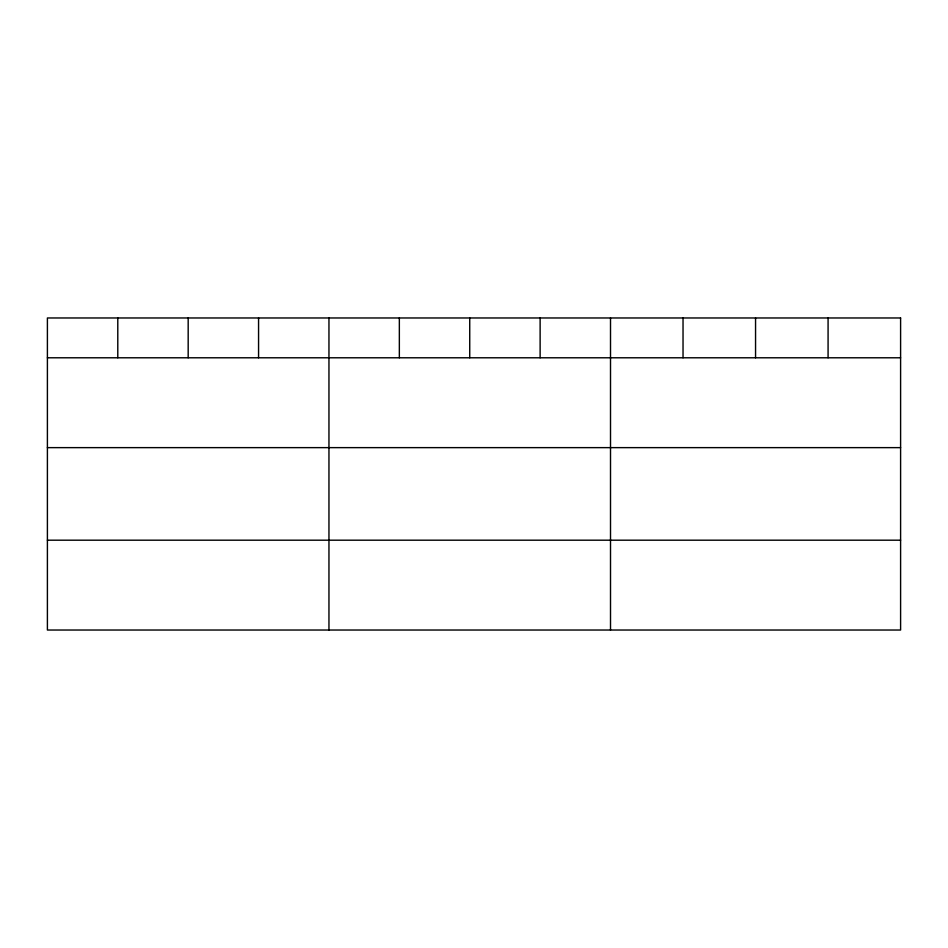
<?xml version="1.0" encoding="UTF-8"?>
<svg xmlns="http://www.w3.org/2000/svg" width="948" height="948" viewBox="0 0 948 948"><rect width="100%" height="100%" fill="white"/><g stroke="black" fill="none" stroke-linecap="round" stroke-linejoin="round"><path stroke-width="1.42" d="M47.4 357.787L900.6 357.787M47.4 447.634L900.6 447.634M47.4 540.194L900.6 540.194M828.078 317.971L828.078 357.787M755.556 317.971L755.556 357.787M683.034 317.971L683.034 357.787M610.512 317.971L610.512 630.029M540.123 317.971L540.123 357.787M469.734 317.971L469.734 357.787M399.345 317.971L399.345 357.787M328.956 317.971L328.956 630.029M258.567 317.971L258.567 357.787M188.178 317.971L188.178 357.787M117.789 317.971L117.789 357.787M900.6 317.971L47.4 317.971L47.4 630.029L900.6 630.029L900.6 317.971"/></g></svg>
